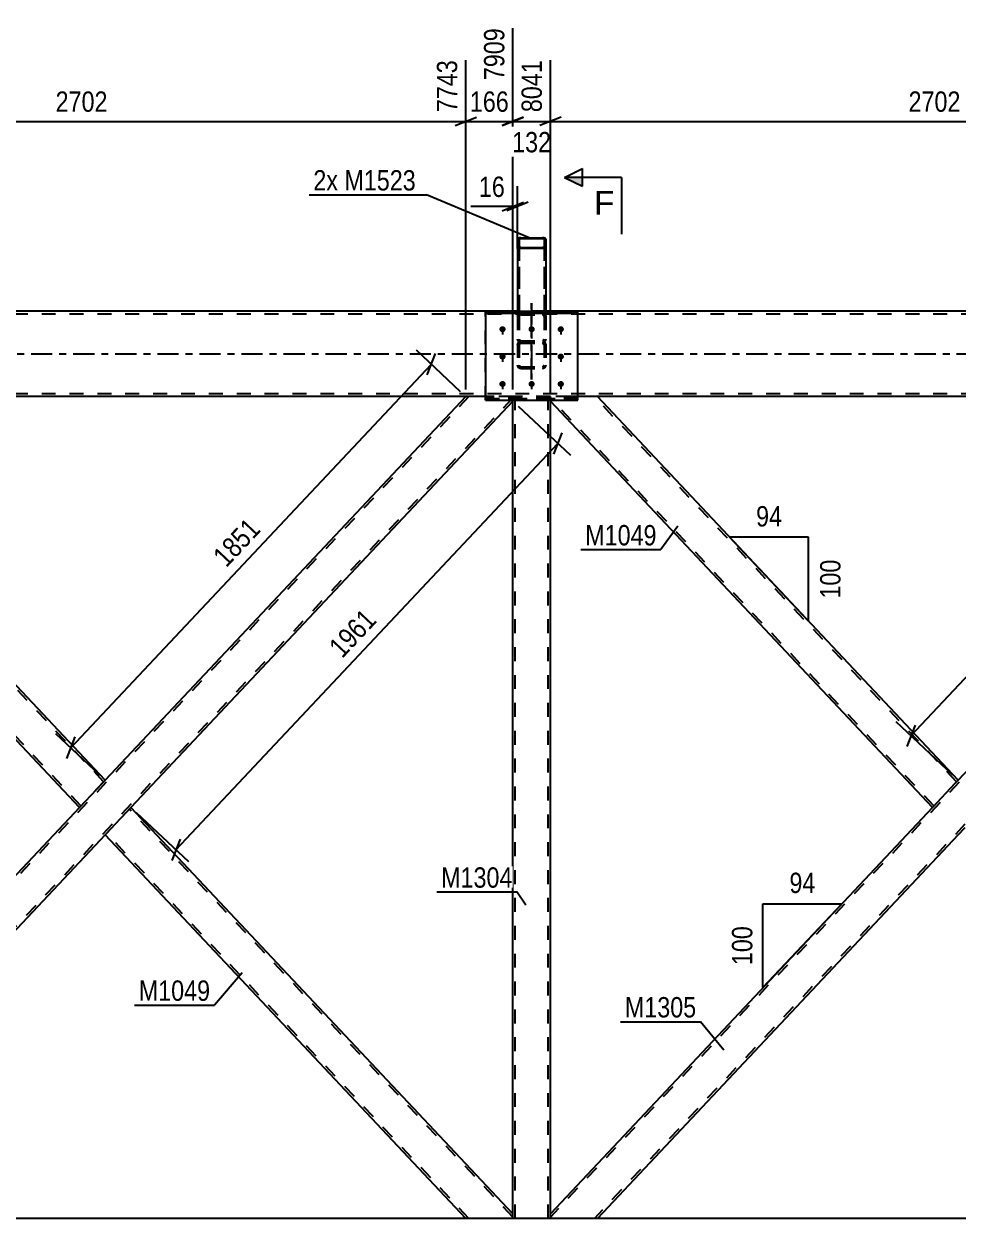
# Model space of a CAD drawing. Header units: millimetres. Extents: x -153 to 1036, y -682 to 159.
# Drawn here: x 229.5 to 360.9, y -121.7 to 46.4 of the extents above; entities that cross this region are included whole.
import ezdxf

# ---------------------------------------------------------------- set-up
doc = ezdxf.new("R2010")
doc.units = ezdxf.units.MM
doc.linetypes.add('DXK_LINE_DOT2', pattern=[3.9198, 1.9599, -1.9599])
doc.linetypes.add('DXK_LINE_DOT3', pattern=[5.9187, 2.979, -0.9799, 0.9799, -0.9799])
doc.styles.add('Arial', font='ARIAL.TTF', dxfattribs={"height": 0.2})
doc.styles.add('Arial Narrow', font='ARIALN.TTF', dxfattribs={"height": 0.2})

# ---------------------------------------------------------------- blocks, each defined once
blk = doc.blocks.new('Part-761548098-1613 - 1400')
at = {"color": 7, "linetype": 'DXK_LINE_DOT3'}
blk.add_line((300.9, -3.58), (300.9, 7.12), dxfattribs=at)
at = {"color": 7, "linetype": 'DXK_LINE_DOT2'}
for p, q in [((298.94, 5.51), (298.9, 5.31)), ((298.9, 5.31), (298.9, -1.59)), ((299.14, 5.31), (299.16, 5.41)), ((299.14, 5.31), (299.14, -1.59)), ((299.16, 5.41), (299.21, 5.5)), ((299.38, 5.83), (299.2, 5.79)), ((299.21, 5.5), (299.29, 5.55)), ((299.29, 5.55), (299.38, 5.57)), ((299.38, 5.83), (302.42, 5.83)), ((299.38, 5.57), (302.42, 5.57)), ((302.6, 5.79), (302.42, 5.83)), ((302.42, 5.57), (302.51, 5.55)), ((302.51, 5.55), (302.59, 5.5)), ((302.59, 5.5), (302.64, 5.41)), ((302.64, 5.41), (302.66, 5.31)), ((302.66, 5.31), (302.66, -1.59)), ((302.9, 5.31), (302.86, 5.51)), ((302.9, 5.31), (302.9, -1.59)), ((298.9, 2.08), (298.94, 1.88)), ((299.04, 1.59), (299.2, 1.69)), ((299.16, 1.98), (299.14, 2.08)), ((299.21, 1.9), (299.16, 1.98)), ((299.2, 1.69), (299.38, 1.72)), ((299.29, 1.84), (299.21, 1.9)), ((299.38, 1.82), (299.29, 1.84)), ((299.38, 1.82), (302.42, 1.82)), ((299.38, 1.72), (302.42, 1.72)), ((302.51, 1.84), (302.42, 1.82)), ((302.42, 1.72), (302.6, 1.69)), ((302.59, 1.9), (302.51, 1.84)), ((302.64, 1.98), (302.59, 1.9)), ((302.6, 1.69), (302.76, 1.59)), ((302.66, 2.08), (302.64, 1.98)), ((302.86, 1.88), (302.9, 2.08)), ((298.9, 1.27), (298.94, 1.44)), ((298.94, 1.44), (299.04, 1.59)), ((299.16, 1.36), (299.14, 1.27)), ((299.21, 1.43), (299.16, 1.36)), ((299.2, 1.61), (299.29, 1.59)), ((299.29, 1.48), (299.21, 1.43)), ((299.29, 1.59), (299.38, 1.57)), ((299.38, 1.5), (299.29, 1.48)), ((299.38, 1.57), (302.42, 1.57)), ((299.38, 1.5), (302.42, 1.5)), ((302.42, 1.57), (302.59, 1.6)), ((302.51, 1.48), (302.42, 1.5)), ((302.59, 1.43), (302.51, 1.48)), ((302.59, 1.6), (302.6, 1.61)), ((302.64, 1.36), (302.59, 1.43)), ((302.66, 1.27), (302.64, 1.36)), ((302.76, 1.59), (302.86, 1.44)), ((302.86, 1.44), (302.9, 1.27)), ((298.94, -1.76), (298.9, -1.59)), ((299.14, -1.59), (299.16, -1.67)), ((299.16, -1.67), (299.21, -1.75)), ((302.59, -1.75), (302.64, -1.67)), ((302.64, -1.67), (302.66, -1.59)), ((302.9, -1.59), (302.86, -1.76)), ((299.04, -1.91), (298.94, -1.76)), ((299.2, -2), (299.04, -1.91)), ((299.38, -2.04), (299.2, -2)), ((299.21, -1.75), (299.29, -1.79)), ((299.29, -1.79), (299.38, -1.81)), ((299.38, -1.81), (302.42, -1.81)), ((299.38, -2.04), (302.42, -2.04)), ((302.42, -1.81), (302.51, -1.79)), ((302.6, -2), (302.42, -2.04)), ((302.51, -1.79), (302.59, -1.75)), ((302.76, -1.91), (302.6, -2)), ((302.86, -1.76), (302.76, -1.91))]:
    blk.add_line(p, q, dxfattribs=at)
for centre, start, end in [((299.4, 5.33), 114.32, 159.2417), ((302.4, 5.33), 20.7583, 65.68), ((299.4, 2.06), 200.7583, 245.68), ((302.4, 2.06), 294.32, 339.2417)]:
    blk.add_arc(centre, 0.496, start, end, dxfattribs=at)
blk = doc.blocks.new('Part-761548098-1405 - 1400')
at = {"color": 2, "linetype": 'Continuous'}
for p, q in [((298.94, 16.23), (298.9, 16.16)), ((298.9, 16.16), (298.9, 5.95)), ((299.04, 16.28), (298.94, 16.23)), ((299.2, 16.32), (299.04, 16.28)), ((299.14, 16.16), (299.16, 16.19)), ((299.14, 16.16), (299.14, 15.05)), ((299.16, 16.19), (299.21, 16.22)), ((299.38, 16.33), (299.2, 16.32)), ((299.21, 16.22), (299.29, 16.24)), ((299.29, 16.24), (299.38, 16.25)), ((299.38, 16.33), (302.42, 16.33)), ((299.38, 16.25), (302.42, 16.25)), ((302.6, 16.32), (302.42, 16.33)), ((302.42, 16.25), (302.51, 16.24)), ((302.51, 16.24), (302.59, 16.22)), ((302.59, 16.22), (302.64, 16.19)), ((302.76, 16.28), (302.6, 16.32)), ((302.64, 16.19), (302.66, 16.16)), ((302.66, 16.16), (302.66, 15.05)), ((302.86, 16.23), (302.76, 16.28)), ((302.9, 16.16), (302.86, 16.23)), ((302.9, 16.16), (302.9, 5.95)), ((298.9, 15.05), (298.94, 14.99)), ((298.94, 14.99), (299.04, 14.93)), ((299.04, 14.93), (299.2, 14.89)), ((299.16, 15.02), (299.14, 15.05)), ((299.21, 14.99), (299.16, 15.02)), ((299.2, 14.89), (299.38, 14.88)), ((299.29, 14.97), (299.21, 14.99)), ((299.38, 14.97), (299.29, 14.97)), ((299.38, 14.97), (302.42, 14.97)), ((299.38, 14.88), (302.42, 14.88)), ((302.51, 14.97), (302.42, 14.97)), ((302.42, 14.88), (302.6, 14.89)), ((302.59, 14.99), (302.51, 14.97)), ((302.64, 15.02), (302.59, 14.99)), ((302.6, 14.89), (302.76, 14.93)), ((302.66, 15.05), (302.64, 15.02)), ((302.76, 14.93), (302.86, 14.99)), ((302.86, 14.99), (302.9, 15.05))]:
    blk.add_line(p, q, dxfattribs=at)
at = {"color": 7, "linetype": 'DXK_LINE_DOT2'}
for p, q in [((299.14, 15.05), (299.14, 5.69)), ((302.66, 15.05), (302.66, 5.69)), ((302.9, 6), (298.9, 6)), ((298.9, 5.95), (298.9, 5.69)), ((298.9, 5.83), (299.14, 5.83)), ((298.94, 5.62), (298.9, 5.69)), ((299.04, 5.56), (298.94, 5.62)), ((299.2, 5.53), (299.04, 5.56)), ((299.14, 5.69), (299.16, 5.65)), ((299.16, 5.65), (299.21, 5.63)), ((299.38, 5.51), (299.2, 5.53)), ((299.21, 5.63), (299.29, 5.61)), ((299.29, 5.61), (299.38, 5.6)), ((299.38, 5.6), (302.42, 5.6)), ((299.38, 5.51), (302.42, 5.51)), ((302.42, 5.6), (302.51, 5.61)), ((302.6, 5.53), (302.42, 5.51)), ((302.51, 5.61), (302.59, 5.63)), ((302.59, 5.63), (302.64, 5.65)), ((302.76, 5.56), (302.6, 5.53)), ((302.64, 5.65), (302.66, 5.69)), ((302.66, 5.83), (302.9, 5.83)), ((302.86, 5.62), (302.76, 5.56)), ((302.9, 5.69), (302.86, 5.62)), ((302.9, 5.95), (302.9, 5.69))]:
    blk.add_line(p, q, dxfattribs=at)
blk = doc.blocks.new('Part-761548098-1406 - 1400')
at = {"color": 7, "linetype": 'DXK_LINE_DOT2'}
for p, q in [((298.9, 16.15), (298.93, 16.21)), ((298.93, 16.21), (299.04, 16.27)), ((299.04, 16.27), (299.19, 16.31)), ((299.16, 16.18), (299.14, 16.15)), ((299.14, 16.15), (299.14, 5.69)), ((299.21, 16.21), (299.16, 16.18)), ((299.19, 16.31), (299.38, 16.32)), ((299.29, 16.23), (299.21, 16.21)), ((299.38, 16.23), (299.29, 16.23)), ((299.38, 16.32), (302.42, 16.32)), ((299.38, 16.23), (302.42, 16.23)), ((302.42, 16.32), (302.6, 16.31)), ((302.51, 16.23), (302.42, 16.23)), ((302.59, 16.21), (302.51, 16.23)), ((302.64, 16.18), (302.59, 16.21)), ((302.6, 16.31), (302.76, 16.27)), ((302.66, 16.15), (302.64, 16.18)), ((302.66, 16.15), (302.66, 5.69)), ((302.76, 16.27), (302.86, 16.21)), ((302.86, 16.21), (302.9, 16.15)), ((302.9, 16.15), (302.9, 5.69)), ((298.93, 14.97), (298.9, 15.04)), ((299.04, 14.92), (298.93, 14.97)), ((299.19, 14.88), (299.04, 14.92)), ((299.14, 15.04), (299.16, 15.01)), ((299.16, 15.01), (299.21, 14.98)), ((299.38, 14.86), (299.19, 14.88)), ((299.21, 14.98), (299.29, 14.96)), ((299.29, 14.96), (299.38, 14.95)), ((299.38, 14.95), (302.42, 14.95)), ((299.38, 14.86), (302.42, 14.86)), ((302.42, 14.95), (302.51, 14.96)), ((302.6, 14.88), (302.42, 14.86)), ((302.51, 14.96), (302.59, 14.98)), ((302.59, 14.98), (302.64, 15.01)), ((302.76, 14.92), (302.6, 14.88)), ((302.64, 15.01), (302.66, 15.04)), ((302.86, 14.97), (302.76, 14.92)), ((302.9, 15.04), (302.86, 14.97)), ((302.9, 6), (298.9, 6)), ((298.9, 6), (298.9, 5.69)), ((298.9, 5.83), (299.14, 5.83)), ((298.9, 5.69), (298.93, 5.62)), ((298.93, 5.62), (299.04, 5.57)), ((299.04, 5.57), (299.19, 5.53)), ((299.16, 5.66), (299.14, 5.69)), ((299.21, 5.63), (299.16, 5.66)), ((299.19, 5.53), (299.38, 5.52)), ((299.29, 5.61), (299.21, 5.63)), ((299.38, 5.6), (299.29, 5.61)), ((299.38, 5.6), (302.42, 5.6)), ((299.38, 5.52), (302.42, 5.52)), ((302.51, 5.61), (302.42, 5.6)), ((302.42, 5.52), (302.6, 5.53)), ((302.59, 5.63), (302.51, 5.61)), ((302.64, 5.66), (302.59, 5.63)), ((302.6, 5.53), (302.76, 5.57)), ((302.66, 5.69), (302.64, 5.66)), ((302.66, 5.83), (302.9, 5.83)), ((302.76, 5.57), (302.86, 5.62)), ((302.86, 5.62), (302.9, 5.69))]:
    blk.add_line(p, q, dxfattribs=at)
at = {"color": 2, "linetype": 'Continuous'}
for q in [(298.9, 6), (298.9, 16.15)]:
    blk.add_line((298.9, 16.15), q, dxfattribs=at)
blk = doc.blocks.new('Part-761548098-1649 - 1400')
at = {"color": 2, "linetype": 'Continuous'}
for p, q in [((183.54, -6.66), (183.54, -6)), ((237.28, -63.8), (183.54, -6.66)), ((240.9, -59.95), (190.17, -6)), ((240.46, -60.41), (237.28, -63.8)), ((240.9, -59.95), (240.46, -60.41))]:
    blk.add_line(p, q, dxfattribs=at)
at = {"color": 7, "linetype": 'DXK_LINE_DOT2'}
for p, q in [((190.17, -6), (183.54, -6)), ((237.5, -63.57), (183.54, -6.19)), ((240.68, -60.18), (189.73, -6)), ((240.87, -59.98), (240.46, -60.41)), ((237.5, -63.57), (237.51, -63.55))]:
    blk.add_line(p, q, dxfattribs=at)
blk = doc.blocks.new('Part-761548098-1521 - 1400')
at = {"color": 7, "linetype": 'DXK_LINE_DOT2'}
for p, q in [((294.4, -6.48), (294.4, 5.95)), ((294.4, 5.95), (307.4, 5.95)), ((294.4, 5.73), (307.4, 5.73)), ((307.4, -6.48), (307.4, 5.95)), ((307.4, -6.27), (294.4, -6.27)), ((307.4, -6.48), (294.4, -6.48))]:
    blk.add_line(p, q, dxfattribs=at)
blk = doc.blocks.new('Part-761548098-1524 - 1400')
at = {"color": 2, "linetype": 'Continuous'}
for p, q in [((307.4, 5.95), (294.4, 5.95)), ((294.4, 5.95), (294.4, -6.49)), ((294.4, 5.73), (307.4, 5.73)), ((307.4, -6.49), (307.4, 5.95)), ((294.4, -6.49), (307.4, -6.49))]:
    blk.add_line(p, q, dxfattribs=at)
at = {"color": 7, "linetype": 'DXK_LINE_DOT2'}
blk.add_line((294.4, -6.27), (307.4, -6.27), dxfattribs=at)
blk = doc.blocks.new('Part-761548098-1664 - 1400')
at = {"color": 7, "linetype": 'DXK_LINE_DOT2'}
for p, q in [((292.07, -6), (183.54, -121.41)), ((298.26, -6.19), (189.73, -121.6)), ((298.26, -6), (291.63, -6)), ((298.26, -6.49), (298.26, -6)), ((240.9, -59.95), (237.28, -63.8)), ((244.53, -63.8), (240.9, -67.65)), ((190.17, -121.6), (183.54, -121.6))]:
    blk.add_line(p, q, dxfattribs=at)
at = {"color": 2, "linetype": 'Continuous'}
for p, q in [((291.63, -6), (240.9, -59.95)), ((298.26, -6.66), (244.53, -63.8)), ((298.26, -6.66), (298.26, -6.49)), ((237.28, -63.8), (183.54, -120.94)), ((240.9, -67.65), (190.17, -121.6)), ((183.54, -121.6), (183.54, -120.94))]:
    blk.add_line(p, q, dxfattribs=at)
blk = doc.blocks.new('Part-761548098-1669 - 1400')
at = {"color": 7, "linetype": 'DXK_LINE_DOT2'}
for p, q in [((412.07, -6), (303.54, -121.41)), ((418.26, -6.19), (309.73, -121.6)), ((418.26, -6), (411.63, -6)), ((360.9, -59.95), (357.28, -63.8)), ((364.53, -63.8), (360.9, -67.65)), ((310.17, -121.6), (303.54, -121.6))]:
    blk.add_line(p, q, dxfattribs=at)
at = {"color": 2, "linetype": 'Continuous'}
for p, q in [((411.63, -6), (360.9, -59.95)), ((418.26, -6.66), (364.53, -63.8)), ((418.26, -6.66), (418.26, -6)), ((357.28, -63.8), (303.54, -120.94)), ((360.9, -67.65), (310.17, -121.6)), ((303.54, -121.52), (303.54, -120.94)), ((303.54, -121.6), (303.54, -121.52))]:
    blk.add_line(p, q, dxfattribs=at)
blk = doc.blocks.new('Part-761548098-1684 - 1400')
at = {"color": 7, "linetype": 'DXK_LINE_DOT2'}
for p, q in [((310.17, -6), (303.54, -6)), ((303.54, -6.49), (303.54, -6)), ((357.5, -63.57), (303.54, -6.19)), ((360.68, -60.18), (309.73, -6)), ((360.63, -60.23), (360.46, -60.41)), ((360.77, -60.08), (360.68, -60.18)), ((357.5, -63.57), (357.51, -63.55))]:
    blk.add_line(p, q, dxfattribs=at)
at = {"color": 2, "linetype": 'Continuous'}
for p, q in [((303.54, -6.66), (303.54, -6.49)), ((357.28, -63.8), (303.54, -6.66)), ((360.9, -59.95), (310.17, -6)), ((360.46, -60.41), (357.28, -63.8)), ((360.77, -60.08), (360.46, -60.41)), ((360.9, -59.95), (360.77, -60.08))]:
    blk.add_line(p, q, dxfattribs=at)
blk = doc.blocks.new('Part-761548098-1754 - 1400')
at = {"color": 7, "linetype": 'DXK_LINE_DOT2'}
for p, q in [((303.54, -6), (298.26, -6)), ((298.26, -6.66), (298.26, -6)), ((298.58, -121.6), (298.58, -6)), ((303.22, -121.6), (303.22, -6)), ((303.54, -6.66), (303.54, -6)), ((298.26, -121.6), (298.26, -120.94)), ((303.54, -121.6), (303.54, -120.94)), ((303.54, -121.6), (298.26, -121.6))]:
    blk.add_line(p, q, dxfattribs=at)
at = {"color": 2, "linetype": 'Continuous'}
for p, q in [((298.26, -120.94), (298.26, -6.66)), ((303.54, -120.94), (303.54, -6.66))]:
    blk.add_line(p, q, dxfattribs=at)
blk = doc.blocks.new('Part-761548098-1780 - 1400')
at = {"color": 7, "linetype": 'DXK_LINE_DOT3'}
blk.add_line((300.9, 7.12), (300.9, -3.58), dxfattribs=at)
at = {"color": 7, "linetype": 'DXK_LINE_DOT2'}
for p, q in [((298.9, 5.31), (298.94, 5.51)), ((298.9, 5.31), (298.9, -1.59)), ((299.16, 5.41), (299.14, 5.31)), ((299.14, 5.31), (299.14, -1.59)), ((299.21, 5.5), (299.16, 5.41)), ((299.2, 5.79), (299.38, 5.83)), ((299.29, 5.55), (299.21, 5.5)), ((299.38, 5.57), (299.29, 5.55)), ((299.38, 5.83), (302.42, 5.83)), ((299.38, 5.57), (302.42, 5.57)), ((302.42, 5.83), (302.6, 5.79)), ((302.51, 5.55), (302.42, 5.57)), ((302.59, 5.5), (302.51, 5.55)), ((302.64, 5.41), (302.59, 5.5)), ((302.66, 5.31), (302.64, 5.41)), ((302.66, 5.31), (302.66, -1.59)), ((302.86, 5.51), (302.9, 5.31)), ((302.9, 5.31), (302.9, -1.59)), ((298.94, 1.88), (298.9, 2.08)), ((299.2, 1.69), (299.04, 1.59)), ((299.14, 2.08), (299.16, 1.98)), ((299.16, 1.98), (299.21, 1.9)), ((299.38, 1.72), (299.2, 1.69)), ((299.21, 1.9), (299.29, 1.84)), ((299.29, 1.84), (299.38, 1.82)), ((299.38, 1.82), (302.42, 1.82)), ((299.38, 1.72), (302.42, 1.72)), ((302.42, 1.82), (302.51, 1.84)), ((302.6, 1.69), (302.42, 1.72)), ((302.51, 1.84), (302.59, 1.9)), ((302.59, 1.9), (302.64, 1.98)), ((302.76, 1.59), (302.6, 1.69)), ((302.64, 1.98), (302.66, 2.08)), ((302.9, 2.08), (302.86, 1.88)), ((298.94, 1.44), (298.9, 1.27)), ((299.04, 1.59), (298.94, 1.44)), ((299.14, 1.27), (299.16, 1.36)), ((299.16, 1.36), (299.21, 1.43)), ((299.38, 1.57), (299.2, 1.61)), ((299.21, 1.43), (299.29, 1.48)), ((299.29, 1.48), (299.38, 1.5)), ((299.38, 1.57), (302.42, 1.57)), ((299.38, 1.5), (302.42, 1.5)), ((302.6, 1.61), (302.42, 1.57)), ((302.42, 1.5), (302.51, 1.48)), ((302.51, 1.48), (302.59, 1.43)), ((302.59, 1.43), (302.64, 1.36)), ((302.64, 1.36), (302.66, 1.27)), ((302.86, 1.44), (302.76, 1.59)), ((302.9, 1.27), (302.86, 1.44)), ((298.9, -1.59), (298.94, -1.76)), ((299.16, -1.67), (299.14, -1.59)), ((299.21, -1.75), (299.16, -1.67)), ((302.64, -1.67), (302.59, -1.75)), ((302.66, -1.59), (302.64, -1.67)), ((302.86, -1.76), (302.9, -1.59)), ((298.94, -1.76), (299.04, -1.91)), ((299.04, -1.91), (299.2, -2)), ((299.2, -2), (299.38, -2.04)), ((299.29, -1.8), (299.21, -1.75)), ((299.38, -1.81), (299.29, -1.8)), ((299.38, -1.81), (302.42, -1.81)), ((299.38, -2.04), (302.42, -2.04)), ((302.51, -1.8), (302.42, -1.81)), ((302.42, -2.04), (302.6, -2)), ((302.59, -1.75), (302.51, -1.8)), ((302.6, -2), (302.76, -1.91)), ((302.76, -1.91), (302.86, -1.76))]:
    blk.add_line(p, q, dxfattribs=at)
for centre, start, end in [((302.4, 5.33), 20.7583, 65.68), ((299.4, 2.06), 200.7583, 245.68), ((302.4, 2.06), 294.32, 339.2417)]:
    blk.add_arc(centre, 0.496, start, end, dxfattribs=at)
blk = doc.blocks.new('Bolt-761548098-1840 - 1400')
at = {"linetype": 'Continuous'}
for points in [[(296.8, 3.89), (296.89, 3.88), (296.98, 3.85), (297.06, 3.81), (297.13, 3.75), (297.18, 3.68), (297.22, 3.6), (297.24, 3.52), (297.24, 3.43), (297.22, 3.35), (297.18, 3.27), (297.13, 3.2), (297.06, 3.14), (296.98, 3.1), (296.89, 3.07), (296.8, 3.06), (296.71, 3.07), (296.62, 3.1), (296.54, 3.14), (296.47, 3.2), (296.42, 3.27), (296.38, 3.35), (296.36, 3.43), (296.36, 3.52), (296.38, 3.6), (296.42, 3.68), (296.47, 3.75), (296.54, 3.81), (296.62, 3.85), (296.71, 3.88)], [(300.9, 3.89), (300.99, 3.88), (301.08, 3.85), (301.16, 3.81), (301.23, 3.75), (301.28, 3.68), (301.32, 3.6), (301.34, 3.52), (301.34, 3.43), (301.32, 3.35), (301.28, 3.27), (301.23, 3.2), (301.16, 3.14), (301.08, 3.1), (300.99, 3.07), (300.9, 3.06), (300.81, 3.07), (300.72, 3.1), (300.64, 3.14), (300.57, 3.2), (300.52, 3.27), (300.48, 3.35), (300.46, 3.43), (300.46, 3.52), (300.48, 3.6), (300.52, 3.68), (300.57, 3.75), (300.64, 3.81), (300.72, 3.85), (300.81, 3.88)], [(305, 3.89), (305.09, 3.88), (305.18, 3.85), (305.26, 3.81), (305.33, 3.75), (305.38, 3.68), (305.42, 3.6), (305.44, 3.52), (305.44, 3.43), (305.42, 3.35), (305.38, 3.27), (305.33, 3.2), (305.26, 3.14), (305.18, 3.1), (305.09, 3.07), (305, 3.06), (304.91, 3.07), (304.82, 3.1), (304.74, 3.14), (304.67, 3.2), (304.62, 3.27), (304.58, 3.35), (304.56, 3.43), (304.56, 3.52), (304.58, 3.6), (304.62, 3.68), (304.67, 3.75), (304.74, 3.81), (304.82, 3.85), (304.91, 3.88)], [(296.8, 0.04), (296.89, 0.03), (296.98, 0), (297.06, -0.04), (297.13, -0.1), (297.18, -0.17), (297.22, -0.25), (297.24, -0.33), (297.24, -0.42), (297.22, -0.5), (297.18, -0.58), (297.13, -0.65), (297.06, -0.71), (296.98, -0.75), (296.89, -0.78), (296.8, -0.79), (296.71, -0.78), (296.62, -0.75), (296.54, -0.71), (296.47, -0.65), (296.42, -0.58), (296.38, -0.5), (296.36, -0.42), (296.36, -0.33), (296.38, -0.25), (296.42, -0.17), (296.47, -0.1), (296.54, -0.04), (296.62, 0), (296.71, 0.03)], [(305, 0.04), (305.09, 0.03), (305.18, 0), (305.26, -0.04), (305.33, -0.1), (305.38, -0.17), (305.42, -0.25), (305.44, -0.33), (305.44, -0.42), (305.42, -0.5), (305.38, -0.58), (305.33, -0.65), (305.26, -0.71), (305.18, -0.75), (305.09, -0.78), (305, -0.79), (304.91, -0.78), (304.82, -0.75), (304.74, -0.71), (304.67, -0.65), (304.62, -0.58), (304.58, -0.5), (304.56, -0.42), (304.56, -0.33), (304.58, -0.25), (304.62, -0.17), (304.67, -0.1), (304.74, -0.04), (304.82, 0), (304.91, 0.03)], [(296.8, -3.82), (296.89, -3.83), (296.98, -3.85), (297.06, -3.9), (297.13, -3.95), (297.18, -4.02), (297.22, -4.1), (297.24, -4.19), (297.24, -4.27), (297.22, -4.36), (297.18, -4.44), (297.13, -4.51), (297.06, -4.56), (296.98, -4.61), (296.89, -4.63), (296.8, -4.64), (296.71, -4.63), (296.62, -4.61), (296.54, -4.56), (296.47, -4.51), (296.42, -4.44), (296.38, -4.36), (296.36, -4.27), (296.36, -4.19), (296.38, -4.1), (296.42, -4.02), (296.47, -3.95), (296.54, -3.9), (296.62, -3.85), (296.71, -3.83)], [(300.9, -3.82), (300.99, -3.83), (301.08, -3.85), (301.16, -3.9), (301.23, -3.95), (301.28, -4.02), (301.32, -4.1), (301.34, -4.19), (301.34, -4.27), (301.32, -4.36), (301.28, -4.44), (301.23, -4.51), (301.16, -4.56), (301.08, -4.61), (300.99, -4.63), (300.9, -4.64), (300.81, -4.63), (300.72, -4.61), (300.64, -4.56), (300.57, -4.51), (300.52, -4.44), (300.48, -4.36), (300.46, -4.27), (300.46, -4.19), (300.48, -4.1), (300.52, -4.02), (300.57, -3.95), (300.64, -3.9), (300.72, -3.85), (300.81, -3.83)], [(305, -3.82), (305.09, -3.83), (305.18, -3.85), (305.26, -3.9), (305.33, -3.95), (305.38, -4.02), (305.42, -4.1), (305.44, -4.19), (305.44, -4.27), (305.42, -4.36), (305.38, -4.44), (305.33, -4.51), (305.26, -4.56), (305.18, -4.61), (305.09, -4.63), (305, -4.64), (304.91, -4.63), (304.82, -4.61), (304.74, -4.56), (304.67, -4.51), (304.62, -4.44), (304.58, -4.36), (304.56, -4.27), (304.56, -4.19), (304.58, -4.1), (304.62, -4.02), (304.67, -3.95), (304.74, -3.9), (304.82, -3.85), (304.91, -3.83)]]:
    blk.add_hatch(color=1, dxfattribs=at).paths.add_polyline_path(points)
at = {"color": 1, "linetype": 'Continuous'}
for p, q in [((296.8, 3.87), (296.8, 2.74)), ((300.9, 3.87), (300.9, 2.74)), ((305, 3.87), (305, 2.74)), ((296.8, 0.02), (296.8, -1.12)), ((305, 0.02), (305, -1.12)), ((296.8, -3.83), (296.8, -4.97)), ((300.9, -3.83), (300.9, -4.97)), ((305, -3.83), (305, -4.97))]:
    blk.add_line(p, q, dxfattribs=at)
blk = doc.blocks.new('Bolt-761548098-1841 - 1400')
at = {"color": 1, "linetype": 'DXK_LINE_DOT2'}
for p, q in [((296.8, 3.87), (296.8, 2.74)), ((300.9, 3.87), (300.9, 2.74)), ((305, 3.87), (305, 2.74)), ((296.8, 0.02), (296.8, -1.12)), ((305, 0.02), (305, -1.12)), ((296.8, -3.83), (296.8, -4.97)), ((300.9, -3.83), (300.9, -4.97)), ((305, -3.83), (305, -4.97))]:
    blk.add_line(p, q, dxfattribs=at)
blk = doc.blocks.new('Part-761548098-1859 - 1400')
at = {"color": 7, "linetype": 'DXK_LINE_DOT2'}
blk.add_line((863.9, -121.6), (50.38, -121.6), dxfattribs=at)
at = {"color": 2, "linetype": 'Continuous'}
blk.add_line((863.9, -121.6), (58.5, -121.6), dxfattribs=at)
blk = doc.blocks.new('Part-761548098-1874 - 1400')
at = {"color": 7, "linetype": 'DXK_LINE_DOT2'}
for p, q in [((919.9, 5.6), (-18.1, 5.6)), ((302.9, 6), (298.9, 6)), ((919.9, -5.6), (-18.1, -5.6)), ((307.4, -6), (294.4, -6))]:
    blk.add_line(p, q, dxfattribs=at)
at = {"color": 2, "linetype": 'Continuous'}
for p, q in [((298.9, 6), (62.91, 6)), ((478.9, 6), (302.9, 6)), ((294.4, -6), (67.41, -6)), ((474.4, -6), (307.4, -6))]:
    blk.add_line(p, q, dxfattribs=at)
at = {"color": 7, "linetype": 'DXK_LINE_DOT3'}
blk.add_line((-18.1, 0), (919.9, 0), dxfattribs=at)
blk = doc.blocks.new('Part-761548098-1922 - 1400')
at = {"color": 2, "linetype": 'Continuous'}
for p, q in [((244.53, -63.8), (240.9, -67.65)), ((298.26, -120.94), (244.53, -63.8)), ((291.63, -121.6), (240.9, -67.65)), ((298.26, -121.6), (298.26, -120.94))]:
    blk.add_line(p, q, dxfattribs=at)
at = {"color": 7, "linetype": 'DXK_LINE_DOT2'}
for p, q in [((298.26, -121.41), (244.31, -64.03)), ((241.12, -67.42), (241.14, -67.4)), ((292.07, -121.6), (241.12, -67.42)), ((298.26, -121.6), (291.63, -121.6))]:
    blk.add_line(p, q, dxfattribs=at)
blk = doc.blocks.new('AngleDimension-761548098-19479 - 1400')
at = {"color": 7, "linetype": 'Continuous'}
for p, q in [((333.45, -77.33), (344.55, -77.33)), ((333.45, -89.13), (344.55, -77.33)), ((333.45, -89.13), (333.45, -77.33)), ((341.48, -80.59), (344.55, -77.33))]:
    blk.add_line(p, q, dxfattribs=at)
at = {"color": 0}
for points in [[(341.43, -76.43), (341.43, -72.23), (336.57, -72.23), (336.57, -76.43)], [(332.55, -79.89), (328.35, -79.89), (328.35, -86.57), (332.55, -86.57)]]:
    blk.add_wipeout(points, dxfattribs=at)
at = {"color": 3, "style": 'Arial Narrow'}
blk.add_text('94', height=2.863, dxfattribs=at).set_placement((337.17, -75.83))
blk.add_text('100', height=2.863, rotation=90.0002, dxfattribs=at).set_placement((331.95, -85.97))
blk = doc.blocks.new('StraightDimension-761548098-15261 - 1400')
at = {"color": 7, "linetype": 'Continuous'}
for p, q in [((298.26, -5), (298.26, 45.82)), ((291.63, -5), (291.63, 41.32)), ((290.13, 32.11), (293.13, 33.31)), ((291.63, 32.71), (298.26, 32.71)), ((299.76, 33.31), (296.76, 32.11))]:
    blk.add_line(p, q, dxfattribs=at)
at = {"color": 0}
blk.add_wipeout([(298.29, 33.46), (298.29, 37.66), (291.61, 37.66), (291.61, 33.46)], dxfattribs=at)
at = {"color": 3, "style": 'Arial Narrow'}
blk.add_text('166', height=2.863, dxfattribs=at).set_placement((292.21, 34.06))
at = {"color": 0, "linetype": 'Continuous'}
blk.add_wipeout([(297.66, 46.42), (293.46, 46.42), (293.46, 37.91), (297.66, 37.91)], dxfattribs=at)
at = {"color": 3, "linetype": 'Continuous', "style": 'Arial Narrow'}
blk.add_text('7909', height=2.863, rotation=90.0002, dxfattribs=at).set_placement((297.06, 38.51))
blk = doc.blocks.new('StraightDimension-761548098-15260 - 1400')
at = {"color": 7, "linetype": 'Continuous'}
for p, q in [((298.26, -5), (298.26, 45.82)), ((303.54, -5.66), (303.54, 41.32)), ((296.76, 32.11), (299.76, 33.31)), ((298.26, 32.71), (303.54, 32.71)), ((305.04, 33.31), (302.04, 32.11))]:
    blk.add_line(p, q, dxfattribs=at)
at = {"color": 0, "linetype": 'Continuous'}
blk.add_wipeout([(302.94, 41.92), (298.74, 41.92), (298.74, 33.41), (302.94, 33.41)], dxfattribs=at)
at = {"color": 0}
blk.add_wipeout([(304.24, 27.76), (304.24, 31.96), (297.56, 31.96), (297.56, 27.76)], dxfattribs=at)
at = {"color": 3, "linetype": 'Continuous', "style": 'Arial Narrow'}
blk.add_text('8041', height=2.863, rotation=90.0002, dxfattribs=at).set_placement((302.34, 34.01))
at = {"color": 3, "style": 'Arial Narrow'}
blk.add_text('132', height=2.863, dxfattribs=at).set_placement((298.16, 28.36))
blk = doc.blocks.new('StraightDimension-761548098-19669 - 1400')
at = {"color": 7, "linetype": 'Continuous'}
for p, q in [((298.26, -5), (298.26, 23.58)), ((298.9, 14.83), (298.9, 23.58)), ((296.76, 20.13), (299.76, 21.33)), ((300.4, 21.33), (297.4, 20.13)), ((298.26, 20.73), (298.9, 20.73))]:
    blk.add_line(p, q, dxfattribs=at)
at = {"color": 0}
blk.add_wipeout([(297.74, 21.48), (297.74, 25.68), (292.88, 25.68), (292.88, 21.48)], dxfattribs=at)
at = {"color": 7, "linetype": 'Continuous'}
blk.add_line((298.26, 20.73), (292.36, 20.73), dxfattribs=at)
blk.add_line((298.26, 20.73), (292.36, 20.73), dxfattribs=at)
at = {"color": 3, "style": 'Arial Narrow'}
blk.add_text('16', height=2.863, dxfattribs=at).set_placement((293.48, 22.08))
blk = doc.blocks.new('StraightDimension-761548098-3331 - 1400')
at = {"color": 7, "linetype": 'Continuous'}
for p, q in [((410.91, -5.31), (402.93, 2.18)), ((404.42, -1.27), (405.6, 1.74)), ((354.27, -53.71), (405.01, 0.23)), ((360.17, -59.26), (352.2, -51.76)), ((354.87, -52.21), (353.68, -55.22))]:
    blk.add_line(p, q, dxfattribs=at)
at = {"color": 0}
blk.add_wipeout([(382.01, -23.13), (378.95, -20.25), (373.12, -26.45), (376.18, -29.33)], dxfattribs=at)
at = {"color": 3, "style": 'Arial Narrow'}
blk.add_text('1851', height=2.863, rotation=46.7591, dxfattribs=at).set_placement((376.15, -28.48))
blk = doc.blocks.new('StraightDimension-761548098-3484 - 1400')
at = {"color": 7, "linetype": 'Continuous'}
for p, q in [((298.99, -7.35), (306.35, -14.26)), ((304.01, -14.12), (305.19, -11.12)), ((250.86, -69.76), (304.6, -12.62)), ((245.25, -64.49), (252.61, -71.4)), ((251.45, -68.26), (250.27, -71.26))]:
    blk.add_line(p, q, dxfattribs=at)
at = {"color": 0}
blk.add_wipeout([(280.1, -37.57), (277.04, -34.7), (271.21, -40.9), (274.27, -43.78)], dxfattribs=at)
at = {"color": 3, "style": 'Arial Narrow'}
blk.add_text('1961', height=2.863, rotation=46.7591, dxfattribs=at).set_placement((274.24, -42.93))
blk = doc.blocks.new('StraightDimension-761548098-3499 - 1400')
at = {"color": 7, "linetype": 'Continuous'}
for p, q in [((290.91, -5.31), (284.71, 0.51)), ((286.2, -2.95), (287.38, 0.06)), ((236.05, -55.39), (286.79, -1.44)), ((240.17, -59.26), (233.98, -53.44)), ((236.65, -53.88), (235.46, -56.89))]:
    blk.add_line(p, q, dxfattribs=at)
at = {"color": 0}
blk.add_wipeout([(263.79, -24.8), (260.73, -21.92), (254.9, -28.12), (257.96, -31)], dxfattribs=at)
at = {"color": 3, "style": 'Arial Narrow'}
blk.add_text('1851', height=2.863, rotation=46.7591, dxfattribs=at).set_placement((257.93, -30.15))
blk = doc.blocks.new('StraightDimension-761548098-15259 - 1400')
at = {"color": 7, "linetype": 'Continuous'}
for p, q in [((411.63, -5), (411.63, 43.15)), ((303.54, -5.66), (303.54, 41.32)), ((305.04, 33.31), (302.04, 32.11)), ((303.54, 32.71), (411.63, 32.71)), ((410.13, 32.11), (413.13, 33.31))]:
    blk.add_line(p, q, dxfattribs=at)
at = {"color": 0, "linetype": 'Continuous'}
blk.add_wipeout([(411.03, 43.75), (406.83, 43.75), (406.83, 33.41), (411.03, 33.41)], dxfattribs=at)
at = {"color": 0}
blk.add_wipeout([(361.84, 33.46), (361.84, 37.66), (353.33, 37.66), (353.33, 33.46)], dxfattribs=at)
at = {"color": 3, "linetype": 'Continuous', "style": 'Arial Narrow'}
blk.add_text('10743', height=2.863, rotation=90.0002, dxfattribs=at).set_placement((410.43, 34.01))
at = {"color": 3, "style": 'Arial Narrow'}
blk.add_text('2702', height=2.863, dxfattribs=at).set_placement((353.93, 34.06))
blk = doc.blocks.new('StraightDimension-761548098-15262 - 1400')
at = {"color": 7, "linetype": 'Continuous'}
for p, q in [((183.54, -5.66), (183.54, 41.32)), ((291.63, -5), (291.63, 41.32)), ((185.04, 33.31), (182.04, 32.11)), ((183.54, 32.71), (291.63, 32.71)), ((290.13, 32.11), (293.13, 33.31))]:
    blk.add_line(p, q, dxfattribs=at)
at = {"color": 0, "linetype": 'Continuous'}
blk.add_wipeout([(291.03, 41.92), (286.83, 41.92), (286.83, 33.41), (291.03, 33.41)], dxfattribs=at)
at = {"color": 0}
blk.add_wipeout([(241.84, 33.46), (241.84, 37.66), (233.33, 37.66), (233.33, 33.46)], dxfattribs=at)
at = {"color": 3, "linetype": 'Continuous', "style": 'Arial Narrow'}
blk.add_text('7743', height=2.863, rotation=90.0002, dxfattribs=at).set_placement((290.43, 34.01))
at = {"color": 3, "style": 'Arial Narrow'}
blk.add_text('2702', height=2.863, dxfattribs=at).set_placement((233.93, 34.06))
blk = doc.blocks.new('AngleDimension-761548098-19477 - 1400')
at = {"color": 7, "linetype": 'Continuous'}
for p, q in [((328.99, -26.01), (328.76, -25.77)), ((339.85, -25.77), (328.76, -25.77)), ((339.85, -37.57), (328.76, -25.77)), ((339.85, -37.57), (339.85, -25.77))]:
    blk.add_line(p, q, dxfattribs=at)
at = {"color": 0}
for points in [[(336.73, -24.87), (336.73, -20.67), (331.88, -20.67), (331.88, -24.87)], [(344.95, -28.32), (340.75, -28.32), (340.75, -35.01), (344.95, -35.01)]]:
    blk.add_wipeout(points, dxfattribs=at)
at = {"color": 3, "style": 'Arial Narrow'}
blk.add_text('94', height=2.863, dxfattribs=at).set_placement((332.48, -24.27))
blk.add_text('100', height=2.863, rotation=90.0002, dxfattribs=at).set_placement((344.35, -34.41))
blk = doc.blocks.new('Mark-761548098-1665 - 1400')
at = {"color": 0}
blk.add_wipeout([(324.07, -93.33), (324.07, -90.33), (314.02, -90.33), (314.02, -93.33)], dxfattribs=at)
blk.add_wipeout([(324.07, -93.33), (324.07, -90.33), (314.02, -90.33), (314.02, -93.33)], dxfattribs=at)
at = {"color": 30, "linetype": 'Continuous'}
for p in [(313.42, -93.93), (327.92, -97.95)]:
    blk.add_line(p, (324.67, -93.93), dxfattribs=at)
at = {"color": 3, "style": 'Arial Narrow'}
blk.add_text('M1305', height=2.863, dxfattribs=at).set_placement((314.02, -93.33))
blk = doc.blocks.new('Mark-761548098-1680 - 1400')
at = {"color": 0}
blk.add_wipeout([(318.49, -26.93), (318.49, -23.93), (308.44, -23.93), (308.44, -26.93)], dxfattribs=at)
blk.add_wipeout([(318.49, -26.93), (318.49, -23.93), (308.44, -23.93), (308.44, -26.93)], dxfattribs=at)
at = {"color": 30, "linetype": 'Continuous'}
for p in [(321.47, -24.21), (307.84, -27.53)]:
    blk.add_line(p, (319.09, -27.53), dxfattribs=at)
at = {"color": 3, "style": 'Arial Narrow'}
blk.add_text('M1049', height=2.863, dxfattribs=at).set_placement((308.44, -26.93))
blk = doc.blocks.new('Mark-761548098-1750 - 1400')
at = {"color": 0}
blk.add_wipeout([(298.22, -75.08), (298.22, -72.08), (288.17, -72.08), (288.17, -75.08)], dxfattribs=at)
blk.add_wipeout([(298.22, -75.08), (298.22, -72.08), (288.17, -72.08), (288.17, -75.08)], dxfattribs=at)
at = {"color": 30, "linetype": 'Continuous'}
for p in [(287.57, -75.68), (300.07, -77.52)]:
    blk.add_line(p, (298.82, -75.68), dxfattribs=at)
at = {"color": 3, "style": 'Arial Narrow'}
blk.add_text('M1304', height=2.863, dxfattribs=at).set_placement((288.17, -75.08))
blk = doc.blocks.new('Mark-761548098-1918 - 1400')
at = {"color": 0}
blk.add_wipeout([(255.68, -90.99), (255.68, -87.99), (245.63, -87.99), (245.63, -90.99)], dxfattribs=at)
blk.add_wipeout([(255.68, -90.99), (255.68, -87.99), (245.63, -87.99), (245.63, -90.99)], dxfattribs=at)
at = {"color": 30, "linetype": 'Continuous'}
for p in [(260.19, -87.04), (245.03, -91.59)]:
    blk.add_line(p, (256.28, -91.59), dxfattribs=at)
at = {"color": 3, "style": 'Arial Narrow'}
blk.add_text('M1049', height=2.863, dxfattribs=at).set_placement((245.63, -90.99))
blk = doc.blocks.new('MarkSet-761548098-21188 - 1400')
at = {"color": 30, "linetype": 'Continuous'}
blk.add_line((300.57, 16.33), (286.11, 22.39), dxfattribs=at)
at = {"color": 0}
for points in [[(273.66, 22.99), (273.66, 25.99), (270.19, 25.99), (270.19, 22.99)], [(284.61, 22.99), (284.61, 25.99), (274.56, 25.99), (274.56, 22.99)]]:
    blk.add_wipeout(points, dxfattribs=at)
for points in [[(273.66, 22.99), (273.66, 25.99), (270.19, 25.99), (270.19, 22.99)], [(284.61, 22.99), (284.61, 25.99), (274.56, 25.99), (274.56, 22.99)]]:
    blk.add_wipeout(points, dxfattribs=at)
at = {"color": 30, "linetype": 'Continuous'}
blk.add_line((269.59, 22.39), (286.11, 22.39), dxfattribs=at)
at = {"color": 3, "style": 'Arial Narrow'}
for s, p in [('2x', (270.19, 22.99)), ('M1523', (274.56, 22.99))]:
    blk.add_text(s, height=2.863, dxfattribs=at).set_placement(p)
blk = doc.blocks.new('SectionMark-761548098-21415 - 1400')
at = {"linetype": 'Continuous'}
for points in [[(308.04, 24.83), (308.04, 23.58), (305.54, 24.83)], [(308.04, -147.37), (308.04, -148.62), (305.54, -148.62)]]:
    blk.add_hatch(color=6, dxfattribs=at).paths.add_polyline_path(points)
at = {"color": 6, "linetype": 'Continuous'}
for p, q in [((305.54, 24.83), (308.04, 26.08)), ((308.04, 23.58), (308.04, 26.08)), ((313.54, 24.83), (305.54, 24.83)), ((305.54, 24.83), (308.04, 23.58)), ((313.54, 24.83), (313.54, 16.83)), ((313.54, -148.62), (313.54, -140.62)), ((305.54, -148.62), (308.04, -147.37)), ((308.04, -147.37), (308.04, -149.87)), ((313.54, -148.62), (305.54, -148.62)), ((308.04, -149.87), (305.54, -148.62))]:
    blk.add_line(p, q, dxfattribs=at)
at = {"color": 0, "linetype": 'Continuous'}
for points in [[(312.54, 19.58), (312.54, 23.08), (309.69, 23.08), (309.69, 19.58)], [(312.54, -146.87), (312.54, -143.37), (309.69, -143.37), (309.69, -146.87)]]:
    blk.add_wipeout(points, dxfattribs=at)
at = {"color": 3, "linetype": 'Continuous', "style": 'Arial'}
for p in [(309.69, 19.58), (309.69, -146.87)]:
    blk.add_text('F', height=3.34, dxfattribs=at).set_placement(p)

msp = doc.modelspace()

# ---------------------------------------------------------------- block references
for name in ['Part-761548098-1405 - 1400', 'Part-761548098-1406 - 1400', 'Part-761548098-1874 - 1400', 'Part-761548098-1613 - 1400', 'Part-761548098-1780 - 1400', 'Part-761548098-1521 - 1400', 'Part-761548098-1524 - 1400', 'Bolt-761548098-1840 - 1400', 'Bolt-761548098-1841 - 1400', 'Part-761548098-1649 - 1400', 'Part-761548098-1664 - 1400', 'Part-761548098-1754 - 1400', 'Part-761548098-1669 - 1400', 'Part-761548098-1684 - 1400', 'Part-761548098-1922 - 1400', 'Part-761548098-1859 - 1400']:
    msp.add_blockref(name, (0, 0))

# ---------------------------------------------------------------- next in the draw order: block references
for name in ['StraightDimension-761548098-15261 - 1400', 'StraightDimension-761548098-3331 - 1400', 'StraightDimension-761548098-3484 - 1400', 'AngleDimension-761548098-19477 - 1400', 'Mark-761548098-1680 - 1400', 'AngleDimension-761548098-19479 - 1400', 'Mark-761548098-1918 - 1400', 'Mark-761548098-1665 - 1400']:
    msp.add_blockref(name, (0, 0))

# ---------------------------------------------------------------- next in the draw order: block references
for name in ['StraightDimension-761548098-15260 - 1400', 'StraightDimension-761548098-3499 - 1400', 'Mark-761548098-1750 - 1400']:
    msp.add_blockref(name, (0, 0))

# ---------------------------------------------------------------- next in the draw order: block references
for name in ['StraightDimension-761548098-15259 - 1400', 'StraightDimension-761548098-19669 - 1400']:
    msp.add_blockref(name, (0, 0))

# ---------------------------------------------------------------- next in the draw order: block references
for name in ['StraightDimension-761548098-15262 - 1400', 'SectionMark-761548098-21415 - 1400']:
    msp.add_blockref(name, (0, 0))

# ---------------------------------------------------------------- next in the draw order: block references
msp.add_blockref('MarkSet-761548098-21188 - 1400', (0, 0))

doc.saveas('drawing.dxf')
